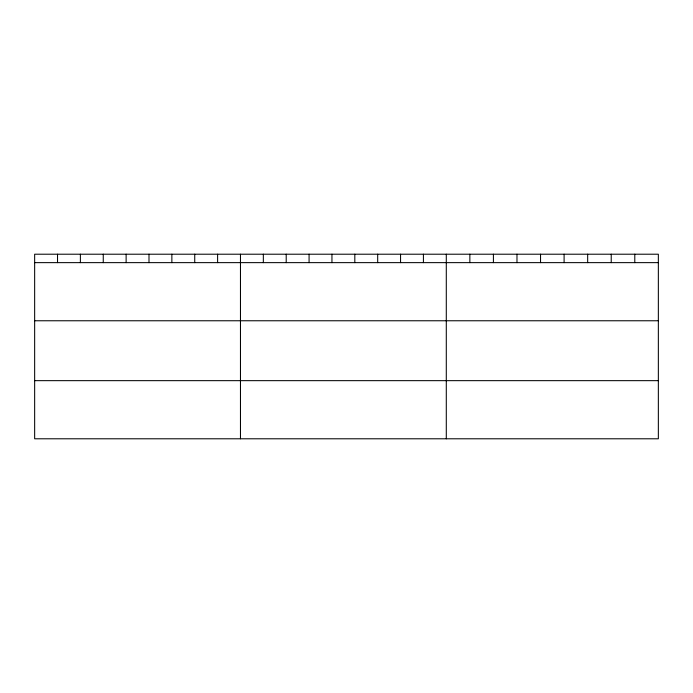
<?xml version="1.0" encoding="UTF-8"?>
<svg xmlns="http://www.w3.org/2000/svg" width="693" height="693" viewBox="0 0 693 693"><rect width="100%" height="100%" fill="white"/><g stroke="black" fill="none" stroke-linecap="round" stroke-linejoin="round"><path stroke-width="1.04" d="M658.35 320.764L658.35 254.21L34.65 254.21L34.65 438.79L658.35 438.79L658.35 320.764L34.65 320.764M34.65 262.638L658.35 262.638M34.65 380.656L658.35 380.656M634.788 254.21L634.788 262.638M611.226 254.21L611.226 262.638M587.664 254.21L587.664 262.638M564.102 254.21L564.102 262.638M540.54 254.21L540.54 262.638M516.978 254.21L516.978 262.638M493.416 254.21L493.416 262.638M469.854 254.21L469.854 262.638M446.292 254.21L446.292 438.79M423.423 254.21L423.423 262.638M400.554 254.21L400.554 262.638M377.685 254.21L377.685 262.638M354.816 254.21L354.816 262.638M331.947 254.21L331.947 262.638M309.078 254.21L309.078 262.638M286.209 254.21L286.209 262.638M263.34 254.21L263.34 262.638M240.471 254.21L240.471 438.79M217.602 254.21L217.602 262.638M194.733 254.21L194.733 262.638M171.864 254.21L171.864 262.638M148.995 254.21L148.995 262.638M126.126 254.21L126.126 262.638M103.257 254.21L103.257 262.638M80.388 254.21L80.388 262.638M57.519 254.21L57.519 262.638"/></g></svg>
